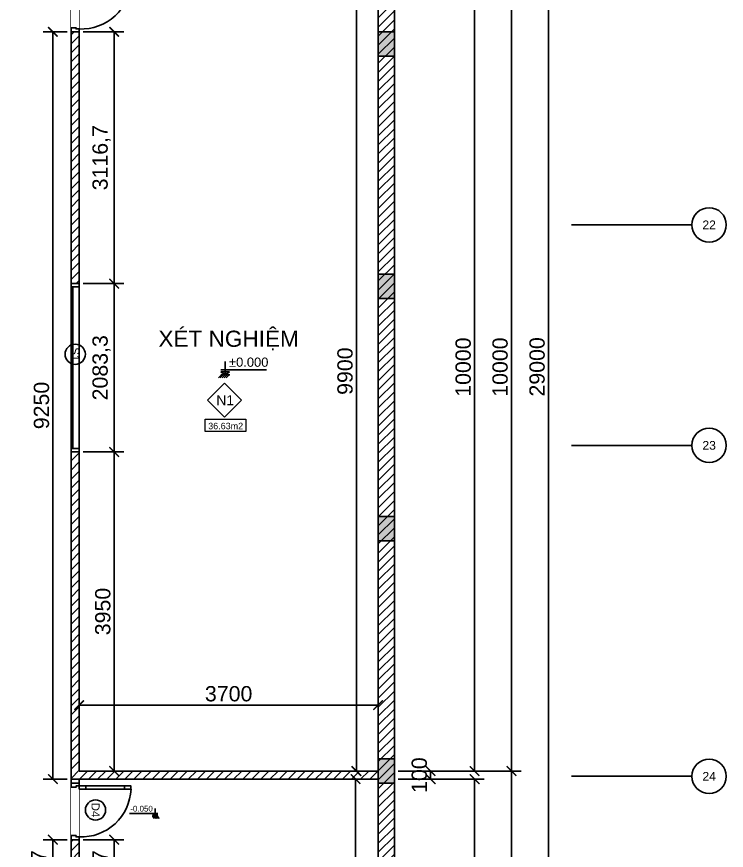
# Model space of a CAD drawing. Header units: millimetres. Extents: x -26398 to 135532, y -376633 to 43268.
# Drawn here: x 83688 to 92471, y -105485 to -95166 of the extents above; entities that cross this region are included whole.
import ezdxf
from ezdxf.enums import TextEntityAlignment as Align

# ---------------------------------------------------------------- set-up
doc = ezdxf.new("R2010")
doc.units = ezdxf.units.MM
for name, color, linetype in [('A-Door', 150, 'Continuous'), ('A5-KICHTHUOC', 251, 'Continuous'), ('cửa', 152, 'Continuous'), ('DIM', 7, 'Continuous'), ('NT', 1, 'Continuous'), ('TƯỜNG', 52, 'Continuous')]:
    doc.layers.add(name, color=color, linetype=linetype)
doc.layers.add('A6-GHICHU', color=147, linetype='Continuous', lineweight=20)
doc.styles.add('GHICHU35', font='', dxfattribs={"width": 0.9, "height": 350})
doc.styles.get("Standard").update_dxf_attribs({"font": 'arial.ttf'})
doc.styles.add('TUANH', font='')
doc.styles.get('GHICHU35').set_extended_font_data('VNI-Helve')
doc.styles.get('TUANH').set_extended_font_data('VNI-Helve-Condense', bold=True)
doc.dimstyles.new('dimmatbang', dxfattribs={"dimscale": 70, "dimtxt": 2.7, "dimasz": 1.7, "dimexe": 1.7, "dimexo": 0.7, "dimtad": 1, "dimtoh": 1, "dimdec": 1, "dimtxsty": 'Standard', "dimblk": 'ARCHTICK', "dimcen": 2.5, "dimclrd": 1, "dimclre": 256, "dimadec": 0, "dimazin": 0, "dimtfac": 1, "dimtdec": 1, "dimtmove": 0, "dimatfit": 3, "dimfxl": 1, "dimarcsym": 0})

# ---------------------------------------------------------------- blocks, each defined once
blk = doc.blocks.new('A$C7DB75F4D')
at = {"layer": 'A-Door'}
for points in [[(625, 740), (625, 660), (665, 660), (665, 740)], [(625, 180), (625, 660), (665, 660), (665, 180)], [(625, 100), (625, 180), (665, 180), (665, 100)], [(35, 100), (35, 60), (50, 60), (50, 50), (50, 0), (0, 0), (0, 100)], [(665, 100), (700, 100), (700, 0), (650, 0), (650, 50), (650, 60), (665, 60)]]:
    blk.add_lwpolyline(points, close=True, dxfattribs=at)
at = {"layer": 'NT', "color": 1}
blk.add_arc((650, 125), 616, 92.3278, 182.3278, dxfattribs=at)
blk = doc.blocks.new('CUA (D4)')
blk.add_wipeout([(111640, -24571), (111641, -25321), (111743, -25321), (111743, -24571)]).dxf.layer = 'TƯỜNG'
blk.add_lwpolyline([(111743, -24571), (111743, -24621), (111643, -24621), (111643, -24571)], close=True)
at = {"layer": 'cửa', "xscale": -1, "rotation": 270}
blk.add_blockref('A$C7DB75F4D', (111643, -25321), dxfattribs=at)
blk = doc.blocks.new('1-cote nen')
for p, q in [((-2, 267), (-2, 0)), ((-91, 102), (828, 102)), ((-2, 0), (-91, 63)), ((-91, 63), (88, 63)), ((90, 0), (-91, 0)), ((-2, 0), (88, 63)), ((-137, -60), (-77, 0)), ((-99, -60), (-39, 0)), ((-60, -60), (0, 0)), ((-21, -60), (39, 0)), ((17, -60), (77, 0))]:
    blk.add_line(p, q)
at = {"ltscale": 50, "style": 'GHICHU35', "width": 0.9}
blk.add_attdef('%%P0.000', (75, 164), '', height=187, dxfattribs=at)
blk = doc.blocks.new('s1')
blk.add_wipeout([(90169, -108046), (90169, -108146), (92252, -108146), (92252, -108046)]).dxf.layer = 'TƯỜNG'
for p, q in [((90169, -108046), (92252, -108046)), ((90169, -108146), (90169, -108046)), ((90210, -108146), (90210, -108046)), ((92210, -108146), (92210, -108046)), ((92252, -108146), (92252, -108046)), ((90169, -108146), (92252, -108146))]:
    blk.add_line(p, q)
at = {"color": 4}
blk.add_lwpolyline([(90210, -108061), (92210, -108061), (92210, -108066), (90210, -108066)], close=True, dxfattribs=at)
blk = doc.blocks.new('_ArchTick')
at = {"color": 0, "linetype": 'ByBlock', "const_width": 0.15}
blk.add_lwpolyline([(-0.5, -0.5), (0.5, 0.5)], dxfattribs=at)
blk = doc.blocks.new('*D3324')
at = {"layer": 'DEFPOINTS', "color": 0, "transparency": 16777216}
for p in [(88362, -104604), (89356, -104604), (88362, -108354)]:
    blk.add_point(p, dxfattribs=at)
at = {"layer": 'DIM', "lineweight": -2, "transparency": 16777216}
for p, q in [((88411, -104604), (89475, -104604)), ((88411, -108354), (89475, -108354))]:
    blk.add_line(p, q, dxfattribs=at)
at = {"layer": 'DIM', "color": 1, "lineweight": -2, "transparency": 16777216}
blk.add_line((89356, -108354), (89356, -104604), dxfattribs=at)
at = {"layer": 'DIM', "color": 1, "lineweight": -2, "transparency": 16777216, "xscale": 119, "yscale": 119, "zscale": 119}
for p, rotation in [((89356, -104604), 90), ((89356, -108354), 270)]:
    blk.add_blockref('_ArchTick', p, dxfattribs=dict(at, rotation=rotation))
at = {"layer": 'DIM', "color": 0, "transparency": 16777216, "insert": (89215, -106479), "char_height": 189, "attachment_point": 5, "rotation": 90}
blk.add_mtext('3750', dxfattribs=at)
blk = doc.blocks.new('*D3325')
at = {"layer": 'DEFPOINTS', "color": 0, "transparency": 16777216}
for p in [(88362, -104504), (88812, -104504), (88362, -104604)]:
    blk.add_point(p, dxfattribs=at)
at = {"layer": 'DIM', "lineweight": -2, "transparency": 16777216}
for p, q in [((88411, -104504), (88931, -104504)), ((88411, -104604), (88931, -104604))]:
    blk.add_line(p, q, dxfattribs=at)
at = {"layer": 'DIM', "color": 1, "lineweight": -2, "transparency": 16777216}
blk.add_line((88812, -104604), (88812, -104504), dxfattribs=at)
at = {"layer": 'DIM', "color": 1, "lineweight": -2, "transparency": 16777216, "xscale": 119, "yscale": 119, "zscale": 119}
for p, rotation in [((88812, -104504), 90), ((88812, -104604), 270)]:
    blk.add_blockref('_ArchTick', p, dxfattribs=dict(at, rotation=rotation))
at = {"layer": 'DIM', "color": 0, "transparency": 16777216, "insert": (88672, -104554), "char_height": 189, "attachment_point": 5, "rotation": 90}
blk.add_mtext('100', dxfattribs=at)
blk = doc.blocks.new('*D3326')
at = {"layer": 'DEFPOINTS', "color": 0, "transparency": 16777216}
for p in [(88362, -94504), (89356, -94504), (88362, -104504)]:
    blk.add_point(p, dxfattribs=at)
at = {"layer": 'DIM', "lineweight": -2, "transparency": 16777216}
for p, q in [((88411, -94504), (89475, -94504)), ((88411, -104504), (89475, -104504))]:
    blk.add_line(p, q, dxfattribs=at)
at = {"layer": 'DIM', "color": 1, "lineweight": -2, "transparency": 16777216}
blk.add_line((89356, -104504), (89356, -94504), dxfattribs=at)
at = {"layer": 'DIM', "color": 1, "lineweight": -2, "transparency": 16777216, "xscale": 119, "yscale": 119, "zscale": 119}
for p, rotation in [((89356, -94504), 90), ((89356, -104504), 270)]:
    blk.add_blockref('_ArchTick', p, dxfattribs=dict(at, rotation=rotation))
at = {"layer": 'DIM', "color": 0, "transparency": 16777216, "insert": (89215, -99504), "char_height": 189, "attachment_point": 5, "rotation": 90}
blk.add_mtext('10000', dxfattribs=at)
blk = doc.blocks.new('*D3333')
at = {"layer": 'DEFPOINTS', "color": 0, "transparency": 16777216}
for p in [(87893, -94604), (87893, -104504), (87893, -104504)]:
    blk.add_point(p, dxfattribs=at)
at = {"layer": 'DIM', "color": 1, "lineweight": -2, "transparency": 16777216}
blk.add_line((87893, -94604), (87893, -104504), dxfattribs=at)
at = {"layer": 'DIM', "lineweight": -2, "transparency": 16777216}
for p, q in [((87942, -94604), (88012, -94604)), ((87942, -104504), (88012, -104504))]:
    blk.add_line(p, q, dxfattribs=at)
at = {"layer": 'DIM', "color": 1, "lineweight": -2, "transparency": 16777216, "xscale": 119, "yscale": 119, "zscale": 119}
for p, rotation in [((87893, -94604), 90), ((87893, -104504), 270)]:
    blk.add_blockref('_ArchTick', p, dxfattribs=dict(at, rotation=rotation))
at = {"layer": 'DIM', "color": 0, "transparency": 16777216, "insert": (87753, -99554), "char_height": 189, "attachment_point": 5, "rotation": 90}
blk.add_mtext('9900', dxfattribs=at)
blk = doc.blocks.new('*D3334')
at = {"layer": 'DEFPOINTS', "color": 0, "transparency": 16777216}
for p in [(84462, -103688), (84462, -103942), (88162, -103942)]:
    blk.add_point(p, dxfattribs=at)
at = {"layer": 'DIM', "lineweight": -2, "transparency": 16777216}
for p, q in [((84462, -103893), (84462, -103569)), ((88162, -103893), (88162, -103569))]:
    blk.add_line(p, q, dxfattribs=at)
at = {"layer": 'DIM', "color": 1, "lineweight": -2, "transparency": 16777216}
blk.add_line((88162, -103688), (84462, -103688), dxfattribs=at)
at = {"layer": 'DIM', "color": 1, "lineweight": -2, "transparency": 16777216, "xscale": 119, "yscale": 119, "zscale": 119, "rotation": 180}
blk.add_blockref('_ArchTick', (84462, -103688), dxfattribs=at)
at = {"layer": 'DIM', "color": 1, "lineweight": -2, "transparency": 16777216, "xscale": 119, "yscale": 119, "zscale": 119}
blk.add_blockref('_ArchTick', (88162, -103688), dxfattribs=at)
at = {"layer": 'DIM', "color": 0, "transparency": 16777216, "insert": (86312, -103548), "char_height": 189, "attachment_point": 5}
blk.add_mtext('3700', dxfattribs=at)
blk = doc.blocks.new('*D3335')
at = {"layer": 'DEFPOINTS', "color": 0, "transparency": 16777216}
for p in [(87882, -104604), (87882, -114304), (87882, -114304)]:
    blk.add_point(p, dxfattribs=at)
at = {"layer": 'DIM', "color": 1, "lineweight": -2, "transparency": 16777216}
blk.add_line((87882, -104604), (87882, -114304), dxfattribs=at)
at = {"layer": 'DIM', "lineweight": -2, "transparency": 16777216}
for p, q in [((87931, -104604), (88001, -104604)), ((87931, -114304), (88001, -114304))]:
    blk.add_line(p, q, dxfattribs=at)
at = {"layer": 'DIM', "color": 1, "lineweight": -2, "transparency": 16777216, "xscale": 119, "yscale": 119, "zscale": 119}
for p, rotation in [((87882, -104604), 90), ((87882, -114304), 270)]:
    blk.add_blockref('_ArchTick', p, dxfattribs=dict(at, rotation=rotation))
at = {"layer": 'DIM', "color": 0, "transparency": 16777216, "insert": (87742, -109454), "char_height": 189, "attachment_point": 5, "rotation": 90}
blk.add_mtext('9700', dxfattribs=at)
blk = doc.blocks.new('*D3365')
at = {"layer": 'DEFPOINTS', "color": 0, "transparency": 16777216}
for p in [(84362, -95354), (84136, -104604), (84362, -104604)]:
    blk.add_point(p, dxfattribs=at)
at = {"layer": 'DIM', "lineweight": -2, "transparency": 16777216}
for p, q in [((84313, -95354), (84017, -95354)), ((84313, -104604), (84017, -104604))]:
    blk.add_line(p, q, dxfattribs=at)
at = {"layer": 'DIM', "color": 1, "lineweight": -2, "transparency": 16777216}
blk.add_line((84136, -95354), (84136, -104604), dxfattribs=at)
at = {"layer": 'DIM', "color": 1, "lineweight": -2, "transparency": 16777216, "xscale": 119, "yscale": 119, "zscale": 119}
for p, rotation in [((84136, -95354), 90), ((84136, -104604), 270)]:
    blk.add_blockref('_ArchTick', p, dxfattribs=dict(at, rotation=rotation))
at = {"layer": 'DIM', "color": 0, "transparency": 16777216, "insert": (83996, -99979), "char_height": 189, "attachment_point": 5, "rotation": 90}
blk.add_mtext('9250', dxfattribs=at)
blk = doc.blocks.new('*D3366')
at = {"layer": 'DEFPOINTS', "color": 0, "transparency": 16777216}
for p in [(84362, -105354), (84136, -106420), (84362, -106420)]:
    blk.add_point(p, dxfattribs=at)
at = {"layer": 'DIM', "lineweight": -2, "transparency": 16777216}
for p, q in [((84313, -105354), (84017, -105354)), ((84313, -106420), (84017, -106420))]:
    blk.add_line(p, q, dxfattribs=at)
at = {"layer": 'DIM', "color": 1, "lineweight": -2, "transparency": 16777216}
blk.add_line((84136, -105354), (84136, -106420), dxfattribs=at)
at = {"layer": 'DIM', "color": 1, "lineweight": -2, "transparency": 16777216, "xscale": 119, "yscale": 119, "zscale": 119}
for p, rotation in [((84136, -105354), 90), ((84136, -106420), 270)]:
    blk.add_blockref('_ArchTick', p, dxfattribs=dict(at, rotation=rotation))
at = {"layer": 'DIM', "color": 0, "transparency": 16777216, "insert": (83979, -105887), "char_height": 189, "attachment_point": 5, "rotation": 90}
blk.add_mtext('1066,7', dxfattribs=at)
blk = doc.blocks.new('*D3370')
at = {"layer": 'DEFPOINTS', "color": 0, "transparency": 16777216}
for p in [(84462, -105354), (84895, -105354), (84462, -106420)]:
    blk.add_point(p, dxfattribs=at)
at = {"layer": 'DIM', "lineweight": -2, "transparency": 16777216}
for p, q in [((84511, -105354), (85014, -105354)), ((84511, -106420), (85014, -106420))]:
    blk.add_line(p, q, dxfattribs=at)
at = {"layer": 'DIM', "color": 1, "lineweight": -2, "transparency": 16777216}
blk.add_line((84895, -106420), (84895, -105354), dxfattribs=at)
at = {"layer": 'DIM', "color": 1, "lineweight": -2, "transparency": 16777216, "xscale": 119, "yscale": 119, "zscale": 119}
for p, rotation in [((84895, -105354), 90), ((84895, -106420), 270)]:
    blk.add_blockref('_ArchTick', p, dxfattribs=dict(at, rotation=rotation))
at = {"layer": 'DIM', "color": 0, "transparency": 16777216, "insert": (84738, -105887), "char_height": 189, "attachment_point": 5, "rotation": 90}
blk.add_mtext('1066,7', dxfattribs=at)
blk = doc.blocks.new('*D3371')
at = {"layer": 'DEFPOINTS', "color": 0, "transparency": 16777216}
for p in [(84462, -100554), (84895, -100554), (84462, -104504)]:
    blk.add_point(p, dxfattribs=at)
at = {"layer": 'DIM', "lineweight": -2, "transparency": 16777216}
for p, q in [((84511, -100554), (85014, -100554)), ((84511, -104504), (85014, -104504))]:
    blk.add_line(p, q, dxfattribs=at)
at = {"layer": 'DIM', "color": 1, "lineweight": -2, "transparency": 16777216}
blk.add_line((84895, -104504), (84895, -100554), dxfattribs=at)
at = {"layer": 'DIM', "color": 1, "lineweight": -2, "transparency": 16777216, "xscale": 119, "yscale": 119, "zscale": 119}
for p, rotation in [((84895, -100554), 90), ((84895, -104504), 270)]:
    blk.add_blockref('_ArchTick', p, dxfattribs=dict(at, rotation=rotation))
at = {"layer": 'DIM', "color": 0, "transparency": 16777216, "insert": (84755, -102529), "char_height": 189, "attachment_point": 5, "rotation": 90}
blk.add_mtext('3950', dxfattribs=at)
blk = doc.blocks.new('*D3372')
at = {"layer": 'DEFPOINTS', "color": 0, "transparency": 16777216}
for p in [(84462, -98470), (84895, -98470), (84462, -100554)]:
    blk.add_point(p, dxfattribs=at)
at = {"layer": 'DIM', "lineweight": -2, "transparency": 16777216}
for p, q in [((84511, -98470), (85014, -98470)), ((84511, -100554), (85014, -100554))]:
    blk.add_line(p, q, dxfattribs=at)
at = {"layer": 'DIM', "color": 1, "lineweight": -2, "transparency": 16777216}
blk.add_line((84895, -100554), (84895, -98470), dxfattribs=at)
at = {"layer": 'DIM', "color": 1, "lineweight": -2, "transparency": 16777216, "xscale": 119, "yscale": 119, "zscale": 119}
for p, rotation in [((84895, -98470), 90), ((84895, -100554), 270)]:
    blk.add_blockref('_ArchTick', p, dxfattribs=dict(at, rotation=rotation))
at = {"layer": 'DIM', "color": 0, "transparency": 16777216, "insert": (84738, -99512), "char_height": 189, "attachment_point": 5, "rotation": 90}
blk.add_mtext('2083,3', dxfattribs=at)
blk = doc.blocks.new('*D3373')
at = {"layer": 'DEFPOINTS', "color": 0, "transparency": 16777216}
for p in [(84462, -95354), (84895, -95354), (84462, -98470)]:
    blk.add_point(p, dxfattribs=at)
at = {"layer": 'DIM', "lineweight": -2, "transparency": 16777216}
for p, q in [((84511, -95354), (85014, -95354)), ((84511, -98470), (85014, -98470))]:
    blk.add_line(p, q, dxfattribs=at)
at = {"layer": 'DIM', "color": 1, "lineweight": -2, "transparency": 16777216}
blk.add_line((84895, -98470), (84895, -95354), dxfattribs=at)
at = {"layer": 'DIM', "color": 1, "lineweight": -2, "transparency": 16777216, "xscale": 119, "yscale": 119, "zscale": 119}
for p, rotation in [((84895, -95354), 90), ((84895, -98470), 270)]:
    blk.add_blockref('_ArchTick', p, dxfattribs=dict(at, rotation=rotation))
at = {"layer": 'DIM', "color": 0, "transparency": 16777216, "insert": (84738, -96912), "char_height": 189, "attachment_point": 5, "rotation": 90}
blk.add_mtext('3116,7', dxfattribs=at)
blk = doc.blocks.new('*D3375')
at = {"layer": 'DEFPOINTS', "color": 0, "transparency": 16777216}
for p in [(88362, -104504), (89812, -104504), (88362, -114504)]:
    blk.add_point(p, dxfattribs=at)
at = {"layer": 'DIM', "lineweight": -2, "transparency": 16777216}
for p, q in [((88411, -104504), (89931, -104504)), ((88411, -114504), (89931, -114504))]:
    blk.add_line(p, q, dxfattribs=at)
at = {"layer": 'DIM', "color": 1, "lineweight": -2, "transparency": 16777216}
blk.add_line((89812, -114504), (89812, -104504), dxfattribs=at)
at = {"layer": 'DIM', "color": 1, "lineweight": -2, "transparency": 16777216, "xscale": 119, "yscale": 119, "zscale": 119}
for p, rotation in [((89812, -104504), 90), ((89812, -114504), 270)]:
    blk.add_blockref('_ArchTick', p, dxfattribs=dict(at, rotation=rotation))
at = {"layer": 'DIM', "color": 0, "transparency": 16777216, "insert": (89672, -109504), "char_height": 189, "attachment_point": 5, "rotation": 90}
blk.add_mtext('10000', dxfattribs=at)
blk = doc.blocks.new('*D3376')
at = {"layer": 'DEFPOINTS', "color": 0, "transparency": 16777216}
for p in [(88362, -94504), (89812, -94504), (88362, -104504)]:
    blk.add_point(p, dxfattribs=at)
at = {"layer": 'DIM', "lineweight": -2, "transparency": 16777216}
for p, q in [((88411, -94504), (89931, -94504)), ((88411, -104504), (89931, -104504))]:
    blk.add_line(p, q, dxfattribs=at)
at = {"layer": 'DIM', "color": 1, "lineweight": -2, "transparency": 16777216}
blk.add_line((89812, -104504), (89812, -94504), dxfattribs=at)
at = {"layer": 'DIM', "color": 1, "lineweight": -2, "transparency": 16777216, "xscale": 119, "yscale": 119, "zscale": 119}
for p, rotation in [((89812, -94504), 90), ((89812, -104504), 270)]:
    blk.add_blockref('_ArchTick', p, dxfattribs=dict(at, rotation=rotation))
at = {"layer": 'DIM', "color": 0, "transparency": 16777216, "insert": (89672, -99504), "char_height": 189, "attachment_point": 5, "rotation": 90}
blk.add_mtext('10000', dxfattribs=at)
blk = doc.blocks.new('*D3379')
at = {"layer": 'DEFPOINTS', "color": 0, "transparency": 16777216}
for p in [(89812, -85504), (90270, -85504), (89812, -114504)]:
    blk.add_point(p, dxfattribs=at)
at = {"layer": 'DIM', "lineweight": -2, "transparency": 16777216}
for p, q in [((89861, -85504), (90389, -85504)), ((89861, -114504), (90389, -114504))]:
    blk.add_line(p, q, dxfattribs=at)
at = {"layer": 'DIM', "color": 1, "lineweight": -2, "transparency": 16777216}
blk.add_line((90270, -114504), (90270, -85504), dxfattribs=at)
at = {"layer": 'DIM', "color": 1, "lineweight": -2, "transparency": 16777216, "xscale": 119, "yscale": 119, "zscale": 119}
for p, rotation in [((90270, -85504), 90), ((90270, -114504), 270)]:
    blk.add_blockref('_ArchTick', p, dxfattribs=dict(at, rotation=rotation))
at = {"layer": 'DIM', "color": 0, "transparency": 16777216, "insert": (90130, -99501), "char_height": 189, "attachment_point": 5, "rotation": 90}
blk.add_mtext('29000', dxfattribs=at)

msp = doc.modelspace()

# ---------------------------------------------------------------- hatches: boundary and pattern name
h = msp.add_hatch(color=1)
h.dxf.hatch_style = 1
h.paths.add_polyline_path([(88162.5, -95353.82), (88162.5, -95653.82), (88362.5, -95653.82), (88362.5, -95353.82)])
h = msp.add_hatch(color=1)
h.dxf.hatch_style = 1
h.paths.add_polyline_path([(88162.5, -98353.82), (88162.5, -98653.82), (88362.5, -98653.82), (88362.5, -98353.82)])
h = msp.add_hatch(color=1)
h.dxf.hatch_style = 1
h.paths.add_polyline_path([(88162.5, -101353.82), (88162.5, -101653.82), (88362.5, -101653.82), (88362.5, -101353.82)])
h = msp.add_hatch(color=1)
h.dxf.hatch_style = 1
h.paths.add_polyline_path([(88162.5, -104353.82), (88162.5, -104653.82), (88362.5, -104653.82), (88362.5, -104353.82)])
at = {"layer": 'TƯỜNG'}
h = msp.add_hatch(dxfattribs=at)
h.set_pattern_fill('ANSI31', color=256, scale=25)
h.set_pattern_definition([(45, (-25512.27, -64836.03), (-56.1266, 56.1266), [])])
h.paths.add_polyline_path([(82362.5, -88503.82), (78562.5, -88503.82), (78562.5, -88603.82), (82262.5, -88603.82), (82262.5, -94453.82), (78562.5, -94453.82), (78562.5, -94553.82), (82262.5, -94553.82), (82262.5, -97453.82), (78562.5, -97453.82), (78562.5, -97553.82), (82262.5, -97553.82), (82262.5, -100453.82), (78562.5, -100453.82), (78562.5, -100553.82), (82262.5, -100553.82), (82262.5, -108403.82), (78562.5, -108403.82), (78562.5, -108503.82), (82262.5, -108503.82), (82262.5, -114303.82), (82362.5, -114303.82), (82362.5, -108503.82), (82362.5, -94503.82)], flags=17)
h.paths.add_polyline_path([(84462.5, -94603.82), (88162.5, -94603.82), (88162.5, -94503.82), (84462.5, -94503.82), (84462.5, -88603.82), (88162.5, -88603.82), (88162.5, -88503.82), (84362.5, -88503.82), (84362.5, -94503.82), (84362.5, -104503.82), (84362.5, -114303.82), (84462.5, -114303.82), (84462.5, -104603.82), (88162.5, -104603.82), (88162.5, -104503.82), (84462.5, -104503.82)], flags=17)
h.paths.add_polyline_path([(78562.5, -85703.82), (78362.5, -85703.82), (78362.5, -114503.82), (88362.5, -114503.82), (88362.5, -85503.82), (78562.5, -85503.82), (78562.5, -85703.82), (88162.5, -85703.82), (88162.5, -114303.82), (78562.5, -114303.82)])
h.paths.add_polyline_path([(78562.5, -85503.82), (78362.5, -85503.82), (78362.5, -85703.82), (78562.5, -85703.82)], flags=17)

# ---------------------------------------------------------------- linework, layer by layer
for points in [[(88362.5, -95653.82), (88162.5, -95653.82), (88162.5, -95353.82), (88362.5, -95353.82)], [(88362.5, -98653.82), (88162.5, -98653.82), (88162.5, -98353.82), (88362.5, -98353.82)], [(88362.5, -101653.82), (88162.5, -101653.82), (88162.5, -101353.82), (88362.5, -101353.82)], [(88362.5, -104653.82), (88162.5, -104653.82), (88162.5, -104353.82), (88362.5, -104353.82)]]:
    msp.add_lwpolyline(points, close=True)
at = {"layer": 'A6-GHICHU', "ltscale": 0.5}
for points in [[(86259.67, -100124.19), (86469.83, -99914.03), (86259.67, -99703.88), (86049.52, -99914.03)], [(86023.31, -100148.3), (86524.37, -100148.3), (86524.37, -100302.8), (86023.31, -100302.8)]]:
    msp.add_lwpolyline(points, close=True, dxfattribs=at)
at = {"layer": 'DIM'}
for p, q in [((90556.97, -97743.31), (92046.03, -97743.31)), ((90556.97, -100472.36), (92046.03, -100472.36)), ((90556.97, -104569.03), (92046.03, -104569.03))]:
    msp.add_line(p, q, dxfattribs=at)
for centre in [(92258.68, -97743.31), (92258.68, -100472.36), (92258.68, -104569.03)]:
    msp.add_circle(centre, 212.65, dxfattribs=at)
at = {"layer": 'TƯỜNG'}
for p, q in [((88362.5, -85503.82), (88362.5, -114503.82)), ((88162.5, -85703.82), (88162.5, -114303.82))]:
    msp.add_line(p, q, dxfattribs=at)
for points in [[(78362.5, -85503.82), (88362.5, -85503.82), (88362.5, -114503.82), (78362.5, -114503.82)], [(88162.5, -94503.82), (84462.5, -94503.82), (84462.5, -88603.82), (88162.5, -88603.82), (88162.5, -88503.82), (84362.5, -88503.82), (84362.5, -94503.82), (84362.5, -104503.82), (84362.5, -114303.82), (84462.5, -114303.82), (84462.5, -104603.82), (88162.5, -104603.82), (88162.5, -104503.82), (84462.5, -104503.82), (84462.5, -94603.82), (88162.5, -94603.82)]]:
    msp.add_lwpolyline(points, close=True, dxfattribs=at)

# ---------------------------------------------------------------- block references
at = {"layer": 'A5-KICHTHUOC', "ltscale": 0.5}
ref = msp.add_blockref('1-cote nen', (86269.89, -99601.14), dxfattribs=dict(at, xscale=0.61735318627815, yscale=0.61735318627815, zscale=0.61735318627815))
ref.add_attrib('%%P0.000', '%%P0.000', (86316.48, -99499.93), dxfattribs={"layer": '0', "color": 4, "ltscale": 50, "height": 114.325})

# ---------------------------------------------------------------- texts
msp.add_text('XÉT NGHIỆM', height=200).set_placement((86311.81, -99152.84), align=Align.MIDDLE_CENTER)
at = {"layer": 'A6-GHICHU', "ltscale": 0.5, "attachment_point": 5, "style": 'TUANH'}
for s, insert, char_height in [('{\\fArial|b0|i0|c0|p34;N1}', (86269.02, -99913.79), 123.835), ('{\\fArial|b0|i0|c163|p34;36\\fArial|b0|i0|c0|p34;.\\fArial|b0|i0|c163|p34;63\\fArial|b0|i0|c0|p34;m2}', (86275.2, -100233.54), 79.5593)]:
    msp.add_mtext(s, dxfattribs=dict(at, insert=insert, char_height=char_height))
at = {"layer": 'DIM', "color": 2}
for s, p in [('22', (92258.68, -97743.31)), ('23', (92258.68, -100472.36)), ('24', (92258.68, -104569.03))]:
    msp.add_text(s, height=107.703, dxfattribs=at).set_placement(p, align=Align.MIDDLE_CENTER)

# ---------------------------------------------------------------- dimensions: what is measured, and where the dimension line sits
at = {"layer": 'DIM'}
for base, p1, p2, picture, middle in [((90270.26, -85503.82), (89812.47, -114503.82), (89812.47, -85503.82), '*D3379', (90270.26, -99501.37)), ((88812.22, -104503.82), (88362.5, -104603.82), (88362.5, -104503.82), '*D3325', (88812.22, -104553.82))]:
    dim = msp.add_linear_dim(base=base, p1=p1, p2=p2, angle=90, dimstyle='dimmatbang', dxfattribs=at)
    dim.commit()
    dim.dimension.update_dxf_attribs({"geometry": picture, "text_midpoint": middle, "dimtype": 160})
for base, p1, p2, picture, middle in [((89355.59, -94503.82), (88362.5, -104503.82), (88362.5, -94503.82), '*D3326', (89215.35, -99503.82)), ((89812.47, -94503.82), (88362.5, -104503.82), (88362.5, -94503.82), '*D3376', (89672.22, -99503.82)), ((87892.85, -104503.82), (87892.85, -94603.82), (87892.85, -104503.82), '*D3333', (87752.6, -99553.82)), ((89812.47, -104503.82), (88362.5, -114503.82), (88362.5, -104503.82), '*D3375', (89672.22, -109503.82)), ((87882.43, -114303.82), (87882.43, -104603.82), (87882.43, -114303.82), '*D3335', (87742.18, -109453.82)), ((89355.59, -104603.82), (88362.5, -108353.82), (88362.5, -104603.82), '*D3324', (89215.28, -106478.82))]:
    dim = msp.add_linear_dim(base=base, p1=p1, p2=p2, angle=90, dimstyle='dimmatbang', dxfattribs=at)
    dim.commit()
    dim.dimension.update_dxf_attribs({"geometry": picture, "text_midpoint": middle})
dim = msp.add_linear_dim(base=(84462.5, -103688.12), p1=(88162.5, -103941.91), p2=(84462.5, -103941.91), dimstyle='dimmatbang', dxfattribs=at)
dim.commit()
dim.dimension.update_dxf_attribs({"geometry": '*D3334', "text_midpoint": (86312.5, -103547.81)})

# ---------------------------------------------------------------- next in the draw order: block references
at = {"layer": 'TƯỜNG'}
for p in [(-27280.01, -70032.46), (-27280.01, -80032.46)]:
    msp.add_blockref('CUA (D4)', p, dxfattribs=at)
at = {"layer": 'TƯỜNG', "xscale": -1, "rotation": 90}
msp.add_blockref('s1', (-23683.74, -8301.81), dxfattribs=at)

# ---------------------------------------------------------------- next in the draw order: linework, layer by layer
for centre in [(84413.13, -99345.1), (84664.66, -104986.11)]:
    msp.add_circle(centre, 125.19)

# ---------------------------------------------------------------- next in the draw order: block references
at = {"layer": 'A5-KICHTHUOC', "ltscale": 0.5}
ref = msp.add_blockref('1-cote nen', (85401.15, -105067.66), dxfattribs=dict(at, xscale=-0.3822541714018616, yscale=0.3822541714018616, zscale=0.3822541714018616))
ref.add_attrib('%%P0.000', '-0.050', (85093.49, -105004.99), dxfattribs={"layer": '0', "color": 4, "ltscale": 50, "height": 70.788})

# ---------------------------------------------------------------- next in the draw order: texts
at = {"layer": 'TƯỜNG'}
for s, p in [('S1', (84413.13, -99345.1)), ('D4', (84664.66, -104986.11))]:
    msp.add_text(s, height=100.154, rotation=270, dxfattribs=at).set_placement(p, align=Align.MIDDLE_CENTER)

# ---------------------------------------------------------------- next in the draw order: dimensions: what is measured, and where the dimension line sits
at = {"layer": 'DIM'}
for base, p1, p2, picture, middle in [((84135.87, -104603.82), (84362.5, -95353.82), (84362.5, -104603.82), '*D3365', (83995.62, -99978.82)), ((84895.33, -95353.82), (84462.5, -98470.48), (84462.5, -95353.82), '*D3373', (84738, -96912.15)), ((84895.33, -98470.48), (84462.5, -100553.82), (84462.5, -98470.48), '*D3372', (84738, -99512.15)), ((84895.33, -100553.82), (84462.5, -104503.82), (84462.5, -100553.82), '*D3371', (84755.02, -102528.82)), ((84135.87, -106420.48), (84362.5, -105353.82), (84362.5, -106420.48), '*D3366', (83978.54, -105887.15)), ((84895.33, -105353.82), (84462.5, -106420.48), (84462.5, -105353.82), '*D3370', (84738, -105887.15))]:
    dim = msp.add_linear_dim(base=base, p1=p1, p2=p2, angle=90, dimstyle='dimmatbang', dxfattribs=at)
    dim.commit()
    dim.dimension.update_dxf_attribs({"geometry": picture, "text_midpoint": middle})

doc.saveas('drawing.dxf')
